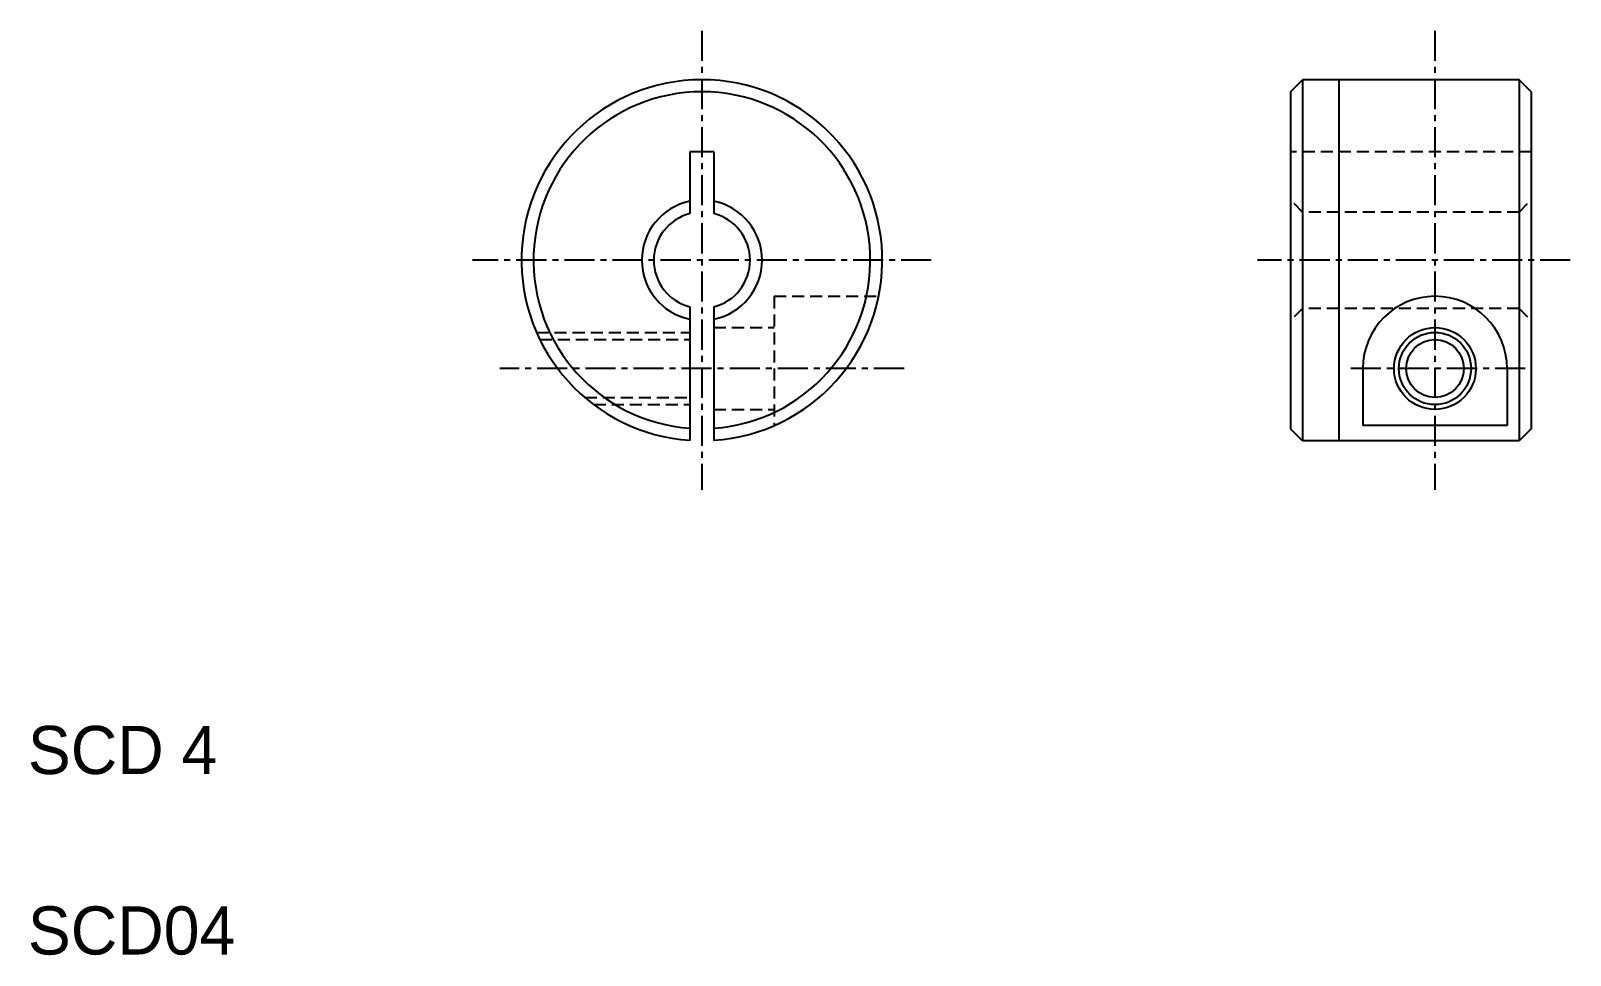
# Model space of a CAD drawing. Extents: x 55.1 to 119.1, y 75 to 113.4.
import ezdxf

# ---------------------------------------------------------------- set-up
doc = ezdxf.new("R2010")
doc.units = 0
doc.linetypes.add('CENTER', pattern=[2, 1.25, -0.25, 0.25, -0.25])
doc.linetypes.add('DASHED', pattern=[0.75, 0.5, -0.25])
doc.layers.get('0').update_dxf_attribs({"linetype": 'CONTINUOUS'})
doc.layers.add('CENTER', color=1, linetype='CENTER')

msp = doc.modelspace()

# ---------------------------------------------------------------- linework, layer by layer
at = {"color": 7, "linetype": 'CONTINUOUS'}
for p, q in [((107.432, 110.892), (107.932, 111.392)), ((116.932, 111.392), (107.932, 111.392)), ((107.932, 111.392), (107.932, 96.392)), ((109.432, 111.392), (109.432, 96.392)), ((116.932, 111.392), (116.932, 96.392)), ((117.432, 110.892), (116.932, 111.392)), ((107.432, 110.892), (107.432, 96.892)), ((117.432, 110.892), (117.432, 96.892)), ((82.456, 108.392), (82.456, 105.828)), ((83.456, 108.392), (82.456, 108.392)), ((83.456, 108.392), (83.456, 105.828)), ((82.456, 101.955), (82.456, 96.408)), ((83.456, 101.955), (83.456, 96.408)), ((110.432, 99.392), (110.432, 97.018)), ((116.432, 99.392), (116.432, 97.018)), ((107.932, 96.392), (107.432, 96.892)), ((116.432, 97.018), (110.432, 97.018)), ((117.432, 96.892), (116.932, 96.392)), ((116.932, 96.392), (107.932, 96.392))]:
    msp.add_line(p, q, dxfattribs=at)
at = {"color": 3, "linetype": 'DASHED'}
for p, q in [((117.432, 108.392), (107.432, 108.392)), ((107.932, 105.892), (107.432, 106.392)), ((116.932, 105.892), (117.432, 106.392)), ((116.932, 105.892), (107.932, 105.892)), ((107.932, 105.892), (107.932, 101.892)), ((112.432, 105.892), (112.432, 105.892)), ((114.932, 105.892), (114.932, 105.892)), ((116.932, 105.892), (116.932, 101.892)), ((85.956, 102.392), (90.304, 102.392)), ((85.956, 102.392), (85.956, 97.018)), ((107.932, 101.892), (107.432, 101.392)), ((116.932, 101.892), (107.932, 101.892)), ((116.932, 101.892), (117.432, 101.392)), ((76.082, 100.892), (82.456, 100.892)), ((76.221, 100.592), (82.456, 100.592)), ((83.456, 101.092), (85.956, 101.092)), ((78.081, 98.192), (82.456, 98.192)), ((78.456, 97.892), (82.456, 97.892)), ((83.456, 97.692), (85.956, 97.692))]:
    msp.add_line(p, q, dxfattribs=at)
at = {"color": 7, "linetype": 'CONTINUOUS'}
for radius in [1.7, 1.2]:
    msp.add_circle((113.432, 99.392), radius, dxfattribs=at)
at = {"color": 3, "linetype": 'CONTINUOUS'}
msp.add_circle((113.432, 99.392), 1.5, dxfattribs=at)
at = {"color": 7, "linetype": 'CONTINUOUS'}
for centre, radius, start, end in [((82.956, 103.892), 7.5, 273.82255, 266.17745), ((82.956, 103.892), 7, 274.09604, 265.90396), ((82.956, 103.892), 2.5, 101.53696, 258.46304), ((82.956, 103.892), 2.5, 281.53696, 78.46304), ((82.956, 103.892), 2, 104.47751, 255.52249), ((82.956, 103.892), 2, 284.47751, 75.52249), ((113.432, 99.392), 3, 0, 180)]:
    msp.add_arc(centre, radius, start, end, dxfattribs=at)
at = {"layer": 'CENTER', "color": 1, "linetype": 'CENTER'}
for p, q in [((82.956, 113.425), (82.956, 94.358)), ((113.432, 113.425), (113.432, 94.358)), ((92.489, 103.892), (73.422, 103.892)), ((119.055, 103.892), (106.055, 103.892)), ((91.36, 99.392), (74.551, 99.392)), ((117.182, 99.392), (109.682, 99.392))]:
    msp.add_line(p, q, dxfattribs=at)

# ---------------------------------------------------------------- texts
at = {"color": 7, "linetype": 'CONTINUOUS'}
for s, p in [('SCD 4', (54.933, 82.543)), ('SCD04', (54.933, 75.043))]:
    msp.add_text(s, height=2, dxfattribs=at).set_placement(p)

doc.saveas('drawing.dxf')
